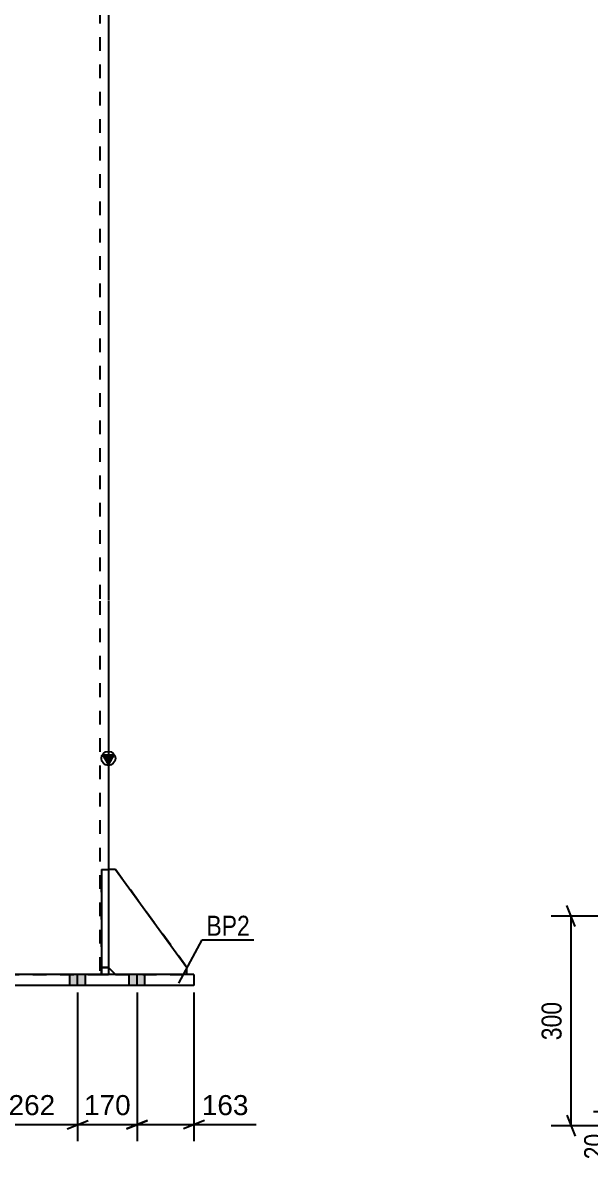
# Model space of a CAD drawing. Header units: millimetres. Extents: x 0 to 841, y 0 to 594.
# Drawn here: x 399.6 to 480.8, y 261.1 to 424.8 of the extents above; entities that cross this region are included whole.
import ezdxf

# ---------------------------------------------------------------- set-up
doc = ezdxf.new("R2010")
doc.units = ezdxf.units.MM
doc.linetypes.add('DXK_LINE_DOT2', pattern=[3.9198, 1.9599, -1.9599])
doc.styles.add('Arial', font='arial.ttf', dxfattribs={"height": 0.2})
doc.styles.add('Arial Narrow', font='ARIALN.TTF', dxfattribs={"height": 0.2})

# ---------------------------------------------------------------- blocks, each defined once
blk = doc.blocks.new('Bolt-284856934-4307 - 4300')
at = {"linetype": 'Continuous'}
for points in [[(356.62, 287.05), (358.87, 287.05), (358.87, 288.65), (356.62, 288.65)], [(356.62, 287.05), (358.87, 287.05), (358.87, 288.65), (356.62, 288.65)], [(356.62, 287.05), (358.87, 287.05), (358.87, 288.65), (356.62, 288.65)], [(356.62, 287.05), (358.87, 287.05), (358.87, 288.65), (356.62, 288.65)], [(356.62, 287.05), (358.87, 287.05), (358.87, 288.65), (356.62, 288.65)], [(356.62, 287.05), (358.87, 287.05), (358.87, 288.65), (356.62, 288.65)], [(356.62, 287.05), (358.87, 287.05), (358.87, 288.65), (356.62, 288.65)], [(356.62, 287.05), (358.87, 287.05), (358.87, 288.65), (356.62, 288.65)], [(365.12, 287.05), (367.37, 287.05), (367.37, 288.65), (365.12, 288.65)], [(365.12, 287.05), (367.37, 287.05), (367.37, 288.65), (365.12, 288.65)], [(365.12, 287.05), (367.37, 287.05), (367.37, 288.65), (365.12, 288.65)], [(365.12, 287.05), (367.37, 287.05), (367.37, 288.65), (365.12, 288.65)], [(378.22, 287.05), (380.47, 287.05), (380.47, 288.65), (378.22, 288.65)], [(378.22, 287.05), (380.47, 287.05), (380.47, 288.65), (378.22, 288.65)], [(378.22, 287.05), (380.47, 287.05), (380.47, 288.65), (378.22, 288.65)], [(378.22, 287.05), (380.47, 287.05), (380.47, 288.65), (378.22, 288.65)], [(393.22, 287.05), (395.47, 287.05), (395.47, 288.65), (393.22, 288.65)], [(393.22, 287.05), (395.47, 287.05), (395.47, 288.65), (393.22, 288.65)], [(393.22, 287.05), (395.47, 287.05), (395.47, 288.65), (393.22, 288.65)], [(393.22, 287.05), (395.47, 287.05), (395.47, 288.65), (393.22, 288.65)], [(406.32, 287.05), (408.57, 287.05), (408.57, 288.65), (406.32, 288.65)], [(406.32, 287.05), (408.57, 287.05), (408.57, 288.65), (406.32, 288.65)], [(406.32, 287.05), (408.57, 287.05), (408.57, 288.65), (406.32, 288.65)], [(406.32, 287.05), (408.57, 287.05), (408.57, 288.65), (406.32, 288.65)], [(414.82, 287.05), (417.07, 287.05), (417.07, 288.65), (414.82, 288.65)], [(414.82, 287.05), (417.07, 287.05), (417.07, 288.65), (414.82, 288.65)], [(414.82, 287.05), (417.07, 287.05), (417.07, 288.65), (414.82, 288.65)], [(414.82, 287.05), (417.07, 287.05), (417.07, 288.65), (414.82, 288.65)], [(414.82, 287.05), (417.07, 287.05), (417.07, 288.65), (414.82, 288.65)], [(414.82, 287.05), (417.07, 287.05), (417.07, 288.65), (414.82, 288.65)], [(414.82, 287.05), (417.07, 287.05), (417.07, 288.65), (414.82, 288.65)], [(414.82, 287.05), (417.07, 287.05), (417.07, 288.65), (414.82, 288.65)]]:
    blk.add_hatch(color=1, dxfattribs=at).paths.add_polyline_path(points)
at = {"color": 1, "linetype": 'Continuous'}
for p, q in [((356.62, 287.05), (356.62, 288.65)), ((356.62, 287.05), (356.62, 288.65)), ((356.62, 287.05), (356.62, 288.65)), ((356.62, 287.05), (356.62, 288.65)), ((356.62, 287.05), (356.62, 288.65)), ((356.62, 287.05), (356.62, 288.65)), ((356.62, 287.05), (356.62, 288.65)), ((356.62, 287.05), (356.62, 288.65)), ((357.75, 287.05), (357.75, 288.65)), ((357.75, 287.05), (357.75, 288.65)), ((357.75, 287.05), (357.75, 288.65)), ((357.75, 287.05), (357.75, 288.65)), ((357.75, 287.05), (357.75, 288.65)), ((357.75, 287.05), (357.75, 288.65)), ((357.75, 287.05), (357.75, 288.65)), ((357.75, 287.05), (357.75, 288.65)), ((358.87, 287.05), (358.87, 288.65)), ((358.87, 287.05), (358.87, 288.65)), ((358.87, 287.05), (358.87, 288.65)), ((358.87, 287.05), (358.87, 288.65)), ((358.87, 287.05), (358.87, 288.65)), ((358.87, 287.05), (358.87, 288.65)), ((358.87, 287.05), (358.87, 288.65)), ((358.87, 287.05), (358.87, 288.65)), ((365.12, 287.05), (365.12, 288.65)), ((365.12, 287.05), (365.12, 288.65)), ((365.12, 287.05), (365.12, 288.65)), ((365.12, 287.05), (365.12, 288.65)), ((366.25, 287.05), (366.25, 288.65)), ((366.25, 287.05), (366.25, 288.65)), ((366.25, 287.05), (366.25, 288.65)), ((366.25, 287.05), (366.25, 288.65)), ((367.37, 287.05), (367.37, 288.65)), ((367.37, 287.05), (367.37, 288.65)), ((367.37, 287.05), (367.37, 288.65)), ((367.37, 287.05), (367.37, 288.65)), ((378.22, 287.05), (378.22, 288.65)), ((378.22, 287.05), (378.22, 288.65)), ((378.22, 287.05), (378.22, 288.65)), ((378.22, 287.05), (378.22, 288.65)), ((379.35, 287.05), (379.35, 288.65)), ((379.35, 287.05), (379.35, 288.65)), ((379.35, 287.05), (379.35, 288.65)), ((379.35, 287.05), (379.35, 288.65)), ((380.47, 287.05), (380.47, 288.65)), ((380.47, 287.05), (380.47, 288.65)), ((380.47, 287.05), (380.47, 288.65)), ((380.47, 287.05), (380.47, 288.65)), ((393.22, 287.05), (393.22, 288.65)), ((393.22, 287.05), (393.22, 288.65)), ((393.22, 287.05), (393.22, 288.65)), ((393.22, 287.05), (393.22, 288.65)), ((394.35, 287.05), (394.35, 288.65)), ((394.35, 287.05), (394.35, 288.65)), ((394.35, 287.05), (394.35, 288.65)), ((394.35, 287.05), (394.35, 288.65)), ((395.47, 287.05), (395.47, 288.65)), ((395.47, 287.05), (395.47, 288.65)), ((395.47, 287.05), (395.47, 288.65)), ((395.47, 287.05), (395.47, 288.65)), ((406.32, 287.05), (406.32, 288.65)), ((406.32, 287.05), (406.32, 288.65)), ((406.32, 287.05), (406.32, 288.65)), ((406.32, 287.05), (406.32, 288.65)), ((407.45, 287.05), (407.45, 288.65)), ((407.45, 287.05), (407.45, 288.65)), ((407.45, 287.05), (407.45, 288.65)), ((407.45, 287.05), (407.45, 288.65)), ((408.57, 287.05), (408.57, 288.65)), ((408.57, 287.05), (408.57, 288.65)), ((408.57, 287.05), (408.57, 288.65)), ((408.57, 287.05), (408.57, 288.65)), ((414.82, 287.05), (414.82, 288.65)), ((414.82, 287.05), (414.82, 288.65)), ((414.82, 287.05), (414.82, 288.65)), ((414.82, 287.05), (414.82, 288.65)), ((414.82, 287.05), (414.82, 288.65)), ((414.82, 287.05), (414.82, 288.65)), ((414.82, 287.05), (414.82, 288.65)), ((414.82, 287.05), (414.82, 288.65)), ((415.95, 287.05), (415.95, 288.65)), ((415.95, 287.05), (415.95, 288.65)), ((415.95, 287.05), (415.95, 288.65)), ((415.95, 287.05), (415.95, 288.65)), ((415.95, 287.05), (415.95, 288.65)), ((415.95, 287.05), (415.95, 288.65)), ((415.95, 287.05), (415.95, 288.65)), ((415.95, 287.05), (415.95, 288.65)), ((417.07, 287.05), (417.07, 288.65)), ((417.07, 287.05), (417.07, 288.65)), ((417.07, 287.05), (417.07, 288.65)), ((417.07, 287.05), (417.07, 288.65)), ((417.07, 287.05), (417.07, 288.65)), ((417.07, 287.05), (417.07, 288.65)), ((417.07, 287.05), (417.07, 288.65)), ((417.07, 287.05), (417.07, 288.65))]:
    blk.add_line(p, q, dxfattribs=at)
blk = doc.blocks.new('Part-284856934-4359 - 4300')
at = {"color": 7, "linetype": 'DXK_LINE_DOT2'}
for p, q in [((412.85, 303.65), (411.85, 303.65)), ((411.85, 303.65), (411.85, 289.65)), ((423.1, 289.65), (412.85, 303.65)), ((411.85, 289.65), (412.85, 288.65)), ((412.85, 288.65), (423.1, 288.65)), ((423.1, 288.65), (423.1, 289.65))]:
    blk.add_line(p, q, dxfattribs=at)
blk = doc.blocks.new('Part-284856934-4402 - 4300')
at = {"color": 2, "linetype": 'Continuous'}
for p, q in [((410.85, 303.65), (410.85, 288.65)), ((410.85, 303.65), (411.85, 303.65)), ((411.85, 303.65), (411.85, 288.65)), ((410.85, 289.65), (411.85, 289.65))]:
    blk.add_line(p, q, dxfattribs=at)
at = {"color": 7, "linetype": 'DXK_LINE_DOT2'}
blk.add_line((410.85, 288.65), (411.85, 288.65), dxfattribs=at)
blk = doc.blocks.new('Part-284856934-4350 - 4300')
at = {"color": 2, "linetype": 'Continuous'}
for p, q in [((424.1, 288.65), (349.6, 288.65)), ((349.6, 288.65), (349.6, 287.05)), ((424.1, 288.65), (424.1, 287.05)), ((424.1, 287.05), (349.6, 287.05))]:
    blk.add_line(p, q, dxfattribs=at)
blk = doc.blocks.new('Part-284856934-4358 - 4300')
at = {"color": 2, "linetype": 'Continuous'}
for p, q in [((412.85, 303.65), (411.85, 303.65)), ((412.85, 303.65), (423.1, 289.65)), ((411.85, 289.65), (412.85, 288.65)), ((423.1, 288.65), (423.1, 289.65))]:
    blk.add_line(p, q, dxfattribs=at)
at = {"color": 7, "linetype": 'DXK_LINE_DOT2'}
for p, q in [((411.85, 303.65), (411.85, 289.65)), ((412.85, 288.65), (423.1, 288.65))]:
    blk.add_line(p, q, dxfattribs=at)
blk = doc.blocks.new('Part-284856934-4378 - 4300')
at = {"color": 7, "linetype": 'DXK_LINE_DOT2'}
for p, q in [((410.85, 288.65), (410.85, 303.65)), ((410.85, 303.65), (411.85, 303.65)), ((411.85, 303.65), (411.85, 288.65)), ((411.85, 289.65), (410.85, 289.65)), ((411.85, 288.65), (410.85, 288.65))]:
    blk.add_line(p, q, dxfattribs=at)
blk = doc.blocks.new('Part-284856934-4440 - 4300')
at = {"linetype": 'Continuous'}
blk.add_hatch(color=2, dxfattribs=at).paths.add_polyline_path([(411.85, 318.65), (411.05, 320.05), (412.65, 320.05)])
at = {"color": 7, "linetype": 'DXK_LINE_DOT2'}
for p, q in [((410.65, 450.19), (410.65, 342.15)), ((410.65, 342.05), (410.65, 288.65)), ((411.85, 303.65), (411.85, 288.65)), ((361.85, 288.65), (411.85, 288.65))]:
    blk.add_line(p, q, dxfattribs=at)
at = {"color": 2, "linetype": 'Continuous'}
for p, q in [((411.85, 450.19), (411.85, 342.15)), ((411.85, 342.05), (411.85, 303.65)), ((411.85, 318.65), (411.05, 320.05)), ((411.05, 320.05), (412.65, 320.05)), ((412.65, 320.05), (411.85, 318.65))]:
    blk.add_line(p, q, dxfattribs=at)
blk.add_circle((411.85, 319.55), 1, dxfattribs=at)
blk = doc.blocks.new('StraightDimension-284856934-13330 - 4300')
at = {"color": 7, "linetype": 'Continuous'}
for p, q in [((415.95, 286.05), (415.95, 264.76)), ((424.1, 286.05), (424.1, 264.76)), ((414.45, 266.56), (417.45, 267.76)), ((415.95, 267.16), (424.1, 267.16)), ((425.6, 267.76), (422.6, 266.56))]:
    blk.add_line(p, q, dxfattribs=at)
at = {"color": 0}
blk.add_wipeout([(432.49, 267.91), (432.49, 272.11), (424.62, 272.11), (424.62, 267.91)], dxfattribs=at)
at = {"color": 7, "linetype": 'Continuous'}
blk.add_line((424.1, 267.16), (433.02, 267.16), dxfattribs=at)
blk.add_line((424.1, 267.16), (433.02, 267.16), dxfattribs=at)
at = {"color": 3, "style": 'Arial'}
blk.add_text('163', height=2.865, dxfattribs=at).set_placement((425.22, 268.51))
blk = doc.blocks.new('StraightDimension-284856934-13331 - 4300')
at = {"color": 7, "linetype": 'Continuous'}
for p, q in [((407.45, 286.05), (407.45, 264.76)), ((415.95, 286.05), (415.95, 264.76)), ((405.95, 266.56), (408.95, 267.76)), ((407.45, 267.16), (415.95, 267.16)), ((417.45, 267.76), (414.45, 266.56))]:
    blk.add_line(p, q, dxfattribs=at)
at = {"color": 0}
blk.add_wipeout([(415.63, 267.91), (415.63, 272.11), (407.76, 272.11), (407.76, 267.91)], dxfattribs=at)
at = {"color": 3, "style": 'Arial'}
blk.add_text('170', height=2.865, dxfattribs=at).set_placement((408.36, 268.51))
blk = doc.blocks.new('StraightDimension-284856934-13332 - 4300')
at = {"color": 7, "linetype": 'Continuous'}
for p, q in [((394.35, 286.05), (394.35, 264.76)), ((407.45, 286.05), (407.45, 264.76)), ((395.85, 267.76), (392.85, 266.56)), ((394.35, 267.16), (407.45, 267.16)), ((405.95, 266.56), (408.95, 267.76))]:
    blk.add_line(p, q, dxfattribs=at)
at = {"color": 0}
blk.add_wipeout([(404.83, 267.91), (404.83, 272.11), (396.96, 272.11), (396.96, 267.91)], dxfattribs=at)
at = {"color": 3, "style": 'Arial'}
blk.add_text('262', height=2.865, dxfattribs=at).set_placement((397.56, 268.51))
blk = doc.blocks.new('StraightDimension-284856934-10083 - 9934')
at = {"color": 7, "linetype": 'Continuous'}
for p, q in [((478.66, 295.48), (477.46, 298.48)), ((493.15, 296.98), (475.21, 296.98)), ((478.06, 266.98), (478.06, 296.98)), ((495.15, 266.98), (475.21, 266.98)), ((477.46, 268.48), (478.66, 265.48))]:
    blk.add_line(p, q, dxfattribs=at)
at = {"color": 0}
blk.add_wipeout([(477.31, 285.32), (473.11, 285.32), (473.11, 278.63), (477.31, 278.63)], dxfattribs=at)
at = {"color": 3, "style": 'Arial Narrow'}
blk.add_text('300', height=2.863, rotation=90.0002, dxfattribs=at).set_placement((476.71, 279.23))
blk = doc.blocks.new('StraightDimension-284856934-10075 - 9934')
at = {"color": 7, "linetype": 'Continuous'}
for p, q in [((483.55, 270.48), (484.75, 267.48)), ((493.15, 268.98), (481.3, 268.98)), ((484.15, 266.98), (484.15, 268.98)), ((495.15, 266.98), (481.3, 266.98)), ((484.75, 265.48), (483.55, 268.48))]:
    blk.add_line(p, q, dxfattribs=at)
at = {"color": 0}
blk.add_wipeout([(483.4, 266.45), (479.2, 266.45), (479.2, 261.59), (483.4, 261.59)], dxfattribs=at)
at = {"color": 7, "linetype": 'Continuous'}
blk.add_line((484.15, 266.98), (484.15, 261.07), dxfattribs=at)
blk.add_line((484.15, 266.98), (484.15, 261.07), dxfattribs=at)
at = {"color": 3, "style": 'Arial Narrow'}
blk.add_text('20', height=2.863, rotation=90.0002, dxfattribs=at).set_placement((482.8, 262.19))
blk = doc.blocks.new('Mark-284856934-4346 - 4300')
at = {"color": 0}
blk.add_wipeout([(432.09, 294.17), (432.09, 297.17), (425.88, 297.17), (425.88, 294.17)], dxfattribs=at)
blk.add_wipeout([(432.09, 294.17), (432.09, 297.17), (425.88, 297.17), (425.88, 294.17)], dxfattribs=at)
at = {"color": 30, "linetype": 'Continuous'}
for p, q in [((421.94, 287.4), (425.28, 293.57)), ((425.28, 293.57), (432.69, 293.57))]:
    blk.add_line(p, q, dxfattribs=at)
at = {"color": 3, "style": 'Arial Narrow'}
blk.add_text('BP2', height=2.863, dxfattribs=at).set_placement((425.88, 294.17))

msp = doc.modelspace()

# ---------------------------------------------------------------- block references
for name in ['Part-284856934-4440 - 4300', 'Part-284856934-4402 - 4300', 'Part-284856934-4378 - 4300', 'Part-284856934-4359 - 4300', 'Part-284856934-4358 - 4300', 'StraightDimension-284856934-10083 - 9934', 'Part-284856934-4350 - 4300', 'Bolt-284856934-4307 - 4300', 'StraightDimension-284856934-13330 - 4300']:
    msp.add_blockref(name, (0, 0))

# ---------------------------------------------------------------- next in the draw order: block references
for name in ['Mark-284856934-4346 - 4300', 'StraightDimension-284856934-13331 - 4300', 'StraightDimension-284856934-10075 - 9934']:
    msp.add_blockref(name, (0, 0))

# ---------------------------------------------------------------- next in the draw order: block references
msp.add_blockref('StraightDimension-284856934-13332 - 4300', (0, 0))

doc.saveas('drawing.dxf')
